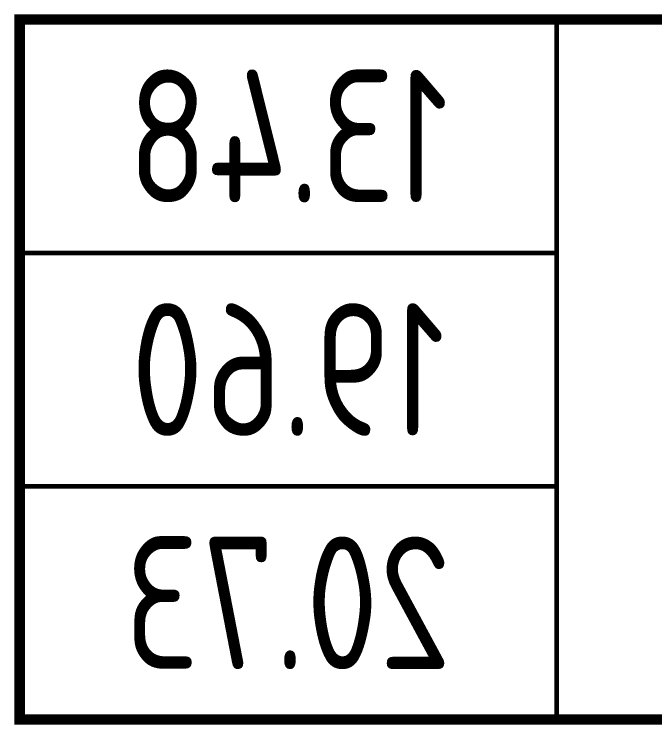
# Model space of a CAD drawing. Header units: millimetres. Extents: x 0 to 145404, y 0 to 194550.
# Drawn here: x 94955 to 96163, y 133301 to 134641 of the extents above; entities that cross this region are included whole.
import ezdxf
from ezdxf.enums import TextEntityAlignment as Align

# ---------------------------------------------------------------- set-up
doc = ezdxf.new("R2010")
doc.units = ezdxf.units.MM
doc.styles.add('ГОСТ 2.304', font='CS_Gost2304.shx')

# ---------------------------------------------------------------- blocks, each defined once
blk = doc.blocks.new('Квартира 1С 3450 тип 9-1')
at = {"ltscale": 75, "const_width": 20}
blk.add_lwpolyline([(-11094.4, 2485), (-9240, 2485), (-9240, 1165), (-11094.4, 1165)], close=True, dxfattribs=at)
at = {"ltscale": 75, "const_width": 8.8, "elevation": 227.2}
for points in [[(-10252, 2485), (-10252, 1165)], [(-9240, 2045), (-10252, 2045)], [(-9240, 1605), (-10252, 1605)]]:
    blk.add_lwpolyline(points, dxfattribs=at)
at = {"ltscale": 75, "style": 'ГОСТ 2.304'}
for s, p in [('13.48', (-9746, 2265)), ('19.60', (-9746, 1825)), ('20.73', (-9746, 1385))]:
    blk.add_text(s, height=250, dxfattribs=at).set_placement(p, align=Align.MIDDLE_CENTER)
blk = doc.blocks.new('V_Section_2')
blk.add_blockref('Квартира 1С 3450 тип 9-1', (7150, -6900))

msp = doc.modelspace()

# ---------------------------------------------------------------- block references
at = {"xscale": -1}
msp.add_blockref('V_Section_2', (92875.5, 139046.1, 0), dxfattribs=at)

doc.saveas('drawing.dxf')
